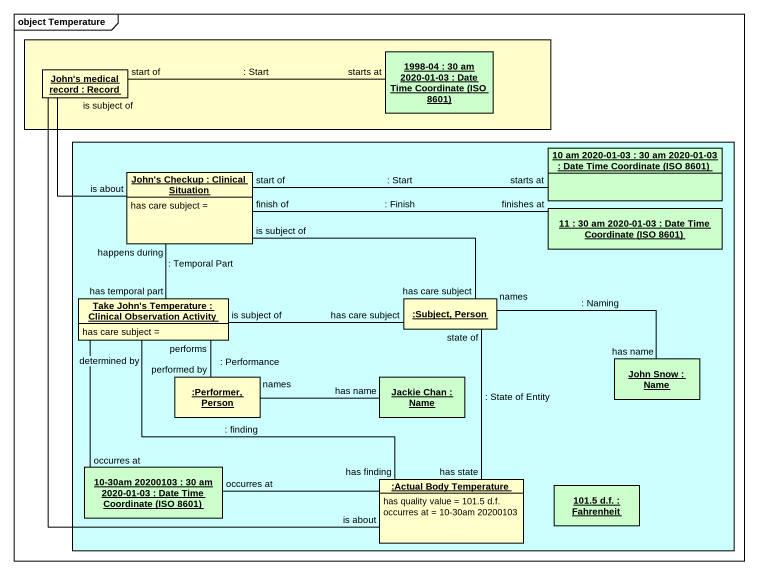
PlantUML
@startuml
mainframe object Temperature
hide circle
hide empty members
rectangle " " as rectangle1 #FFFFCC {
  object "1998-04 : 30 am 2020-01-03 : Date Time Coordinate (ISO 8601)" as o1998_04 #CCFFCC
  object "John's medical record : Record" as John_s_medical_record
}
rectangle " " as rectangle2 #CCFFFF {
  object "10 am 2020-01-03 : 30 am 2020-01-03 : Date Time Coordinate (ISO 8601)" as o10_am_2020_01_03 #CCFFCC
  object "John's Checkup : Clinical Situation" as John_s_Checkup {
    has care subject =
  }
  object "11 : 30 am 2020-01-03 : Date Time Coordinate (ISO 8601)" as o11 #CCFFCC
  object "Take John's Temperature : Clinical Observation Activity" as Take_John_s_Temperature {
    has care subject =
  }
  object ":Subject, Person" as Subject_Person
  object "John Snow : Name" as John_Snow #CCFFCC
  object ":Performer, Person" as Performer_Person
  object "Jackie Chan : Name" as Jackie_Chan #CCFFCC
  object "10-30am 20200103 : 30 am 2020-01-03 : Date Time Coordinate (ISO 8601)" as o10_30am_20200103 #CCFFCC
  object ":Actual Body Temperature" as Actual_Body_Temperature {
    has quality value = 101.5 d.f.
    occurres at = 10-30am 20200103
  }
  object "101.5 d.f. : Fahrenheit" as o101_5_d_f #CCFFCC
}
o1998_04 -left- John_s_medical_record : : Start\nstarts at\nstart of
John_s_medical_record -- John_s_Checkup : is subject of\nis about
John_s_medical_record -- Actual_Body_Temperature : is about
o10_am_2020_01_03 -left- John_s_Checkup : : Start\nstarts at\nstart of
John_s_Checkup -right- Subject_Person : is subject of\nhas care subject
o11 -left- John_s_Checkup : : Finish\nfinishes at\nfinish of
Take_John_s_Temperature -up- John_s_Checkup : happens during\n: Temporal Part\nhas temporal part
Take_John_s_Temperature -right- Subject_Person : has care subject\nis subject of
Take_John_s_Temperature -- o10_30am_20200103 : occurres at
Take_John_s_Temperature -- Actual_Body_Temperature : determined by\n: finding\nhas finding
John_Snow -left- Subject_Person : : Naming\nnames\nhas name
Performer_Person -up- Take_John_s_Temperature : performs\n: Performance\nperformed by
Jackie_Chan -left- Performer_Person : has name\nnames
Actual_Body_Temperature -up- Subject_Person : state of\n: State of Entity\nhas state
Actual_Body_Temperature -left- o10_30am_20200103 : occurres at
@enduml
